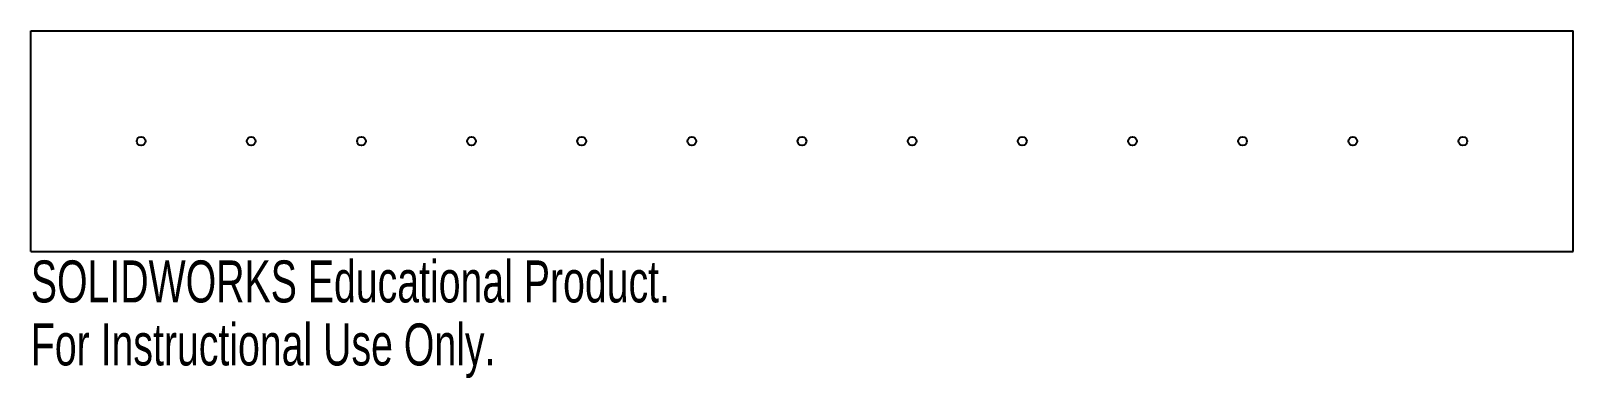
# Model space of a CAD drawing. Header units: inches. Extents: x -7 to 0, y -1.04 to 0.53.
import ezdxf

# ---------------------------------------------------------------- set-up
doc = ezdxf.new("R2010")
doc.units = ezdxf.units.IN
doc.header["$MEASUREMENT"] = 0
doc.styles.add('SLDTEXTSTYLE0', font='TXT', dxfattribs={"width": 0.7})

msp = doc.modelspace()

# ---------------------------------------------------------------- linework, layer by layer
at = {"color": 7, "linetype": 'Continuous', "lineweight": 25}
for p, q in [((-7, 0.5333), (0, 0.5333)), ((-7, -0.4667), (-7, 0.5333)), ((0, -0.4667), (0, 0.5333)), ((-7, -0.4667), (0, -0.4667))]:
    msp.add_line(p, q, dxfattribs=at)
for centre in [(-6.5, 0.0333), (-6, 0.0333), (-5.5, 0.0333), (-5, 0.0333), (-4.5, 0.0333), (-4, 0.0333), (-3.5, 0.0333), (-3, 0.0333), (-2.5, 0.0333), (-2, 0.0333), (-1.5, 0.0333), (-1, 0.0333), (-0.5, 0.0333)]:
    msp.add_circle(centre, 0.0197, dxfattribs=at)

# ---------------------------------------------------------------- texts
at = {"color": 7, "linetype": 'Continuous', "char_height": 0.1903, "attachment_point": 1, "style": 'SLDTEXTSTYLE0'}
for s, insert in [('SOLIDWORKS Educational Product.', (-7, -0.5068)), ('For Instructional Use Only.', (-7, -0.7923))]:
    msp.add_mtext(s, dxfattribs=dict(at, insert=insert))

doc.saveas('drawing.dxf')
